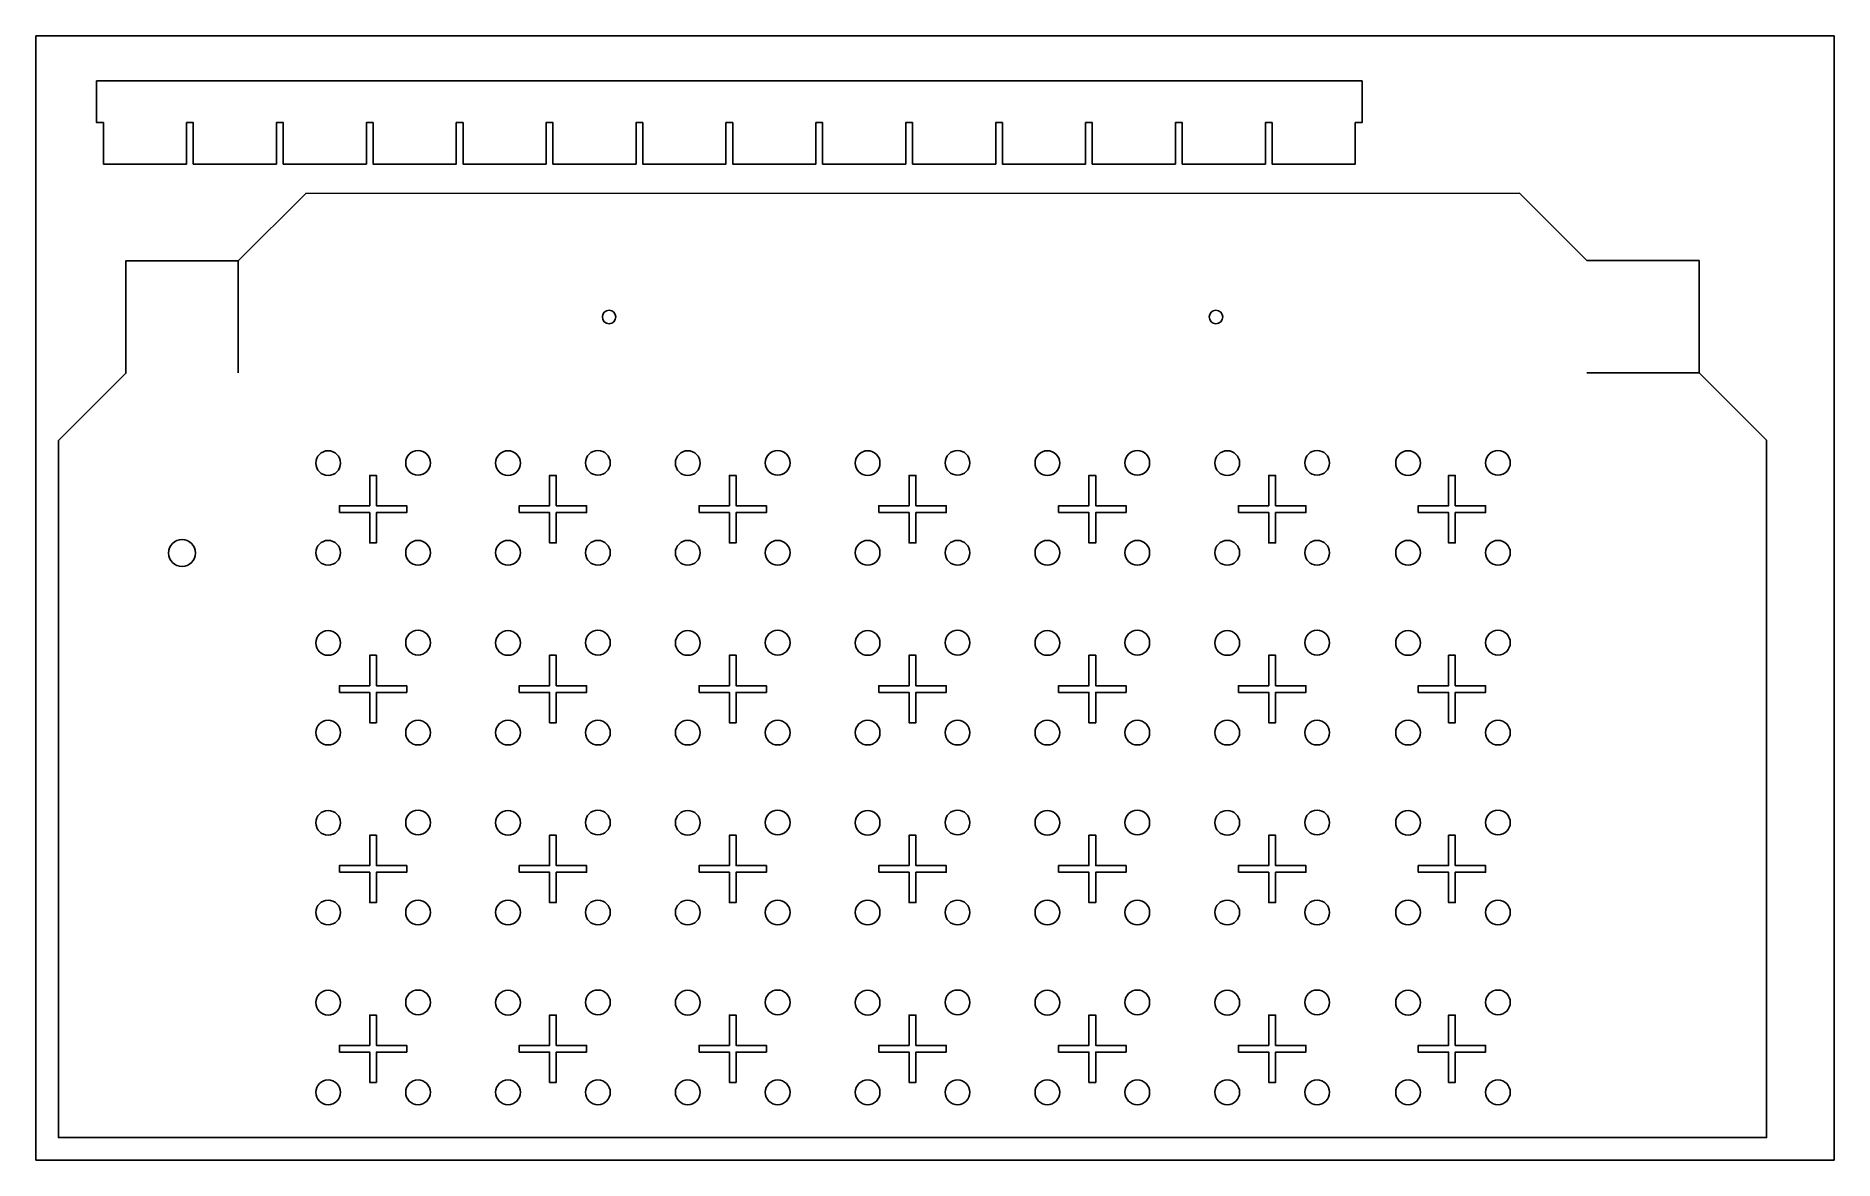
# Model space of a CAD drawing. Header units: millimetres. Extents: x 0 to 800, y 0 to 500.
import ezdxf

# ---------------------------------------------------------------- set-up
doc = ezdxf.new("R2010")
doc.units = ezdxf.units.MM
doc.layers.get('0').update_dxf_attribs({"color": 1})
doc.layers.add('tmp', color=5, linetype='Continuous')

msp = doc.modelspace()

# ---------------------------------------------------------------- linework, layer by layer
for p, q in [((90, 350.14), (90, 400.14)), ((690, 350.14), (690, 350.14)), ((690, 350.14), (740, 350.14))]:
    msp.add_line(p, q)
for points in [[(30, 461.5), (27, 461.5), (27, 480), (30, 480), (67, 480), (590, 480), (590, 461.5), (587, 461.5), (587, 443), (550, 443), (550, 461.5), (547, 461.5), (547, 443), (510, 443), (510, 461.5), (507, 461.5), (507, 443), (470, 443), (470, 461.5), (467, 461.5), (467, 443), (430, 443), (430, 461.5), (427, 461.5), (427, 443), (390, 443), (390, 461.5), (387, 461.5), (387, 443), (350, 443), (350, 461.5), (347, 461.5), (347, 443), (310, 443), (310, 461.5), (307, 461.5), (307, 443), (270, 443), (270, 461.5), (267, 461.5), (267, 443), (230, 443), (230, 461.5), (227, 461.5), (227, 443), (190, 443), (190, 461.5), (187, 461.5), (187, 443), (150, 443), (150, 461.5), (147, 461.5), (147, 443), (110, 443), (110, 461.5), (107, 461.5), (107, 443), (70, 443), (70, 461.5), (67, 461.5), (67, 443), (30, 443)], [(740, 400.14), (740, 350.14), (770, 320.14), (770, 10), (10, 10), (10, 320), (40, 350), (40, 400), (90, 400), (120, 430), (660, 430.14), (690, 400.14)]]:
    msp.add_lwpolyline(points, close=True)
at = {"elevation": 5}
for points in [[(135, 288), (148.5, 288), (148.5, 274.5), (151.5, 274.5), (151.5, 288), (165, 288), (165, 291), (151.5, 291), (151.5, 304.5), (148.5, 304.5), (148.5, 291), (135, 291)], [(215, 288), (228.5, 288), (228.5, 274.5), (231.5, 274.5), (231.5, 288), (245, 288), (245, 291), (231.5, 291), (231.5, 304.5), (228.5, 304.5), (228.5, 291), (215, 291)], [(295, 288), (308.5, 288), (308.5, 274.5), (311.5, 274.5), (311.5, 288), (325, 288), (325, 291), (311.5, 291), (311.5, 304.5), (308.5, 304.5), (308.5, 291), (295, 291)], [(375, 288), (388.5, 288), (388.5, 274.5), (391.5, 274.5), (391.5, 288), (405, 288), (405, 291), (391.5, 291), (391.5, 304.5), (388.5, 304.5), (388.5, 291), (375, 291)], [(455, 288), (468.5, 288), (468.5, 274.5), (471.5, 274.5), (471.5, 288), (485, 288), (485, 291), (471.5, 291), (471.5, 304.5), (468.5, 304.5), (468.5, 291), (455, 291)], [(535, 288), (548.5, 288), (548.5, 274.5), (551.5, 274.5), (551.5, 288), (565, 288), (565, 291), (551.5, 291), (551.5, 304.5), (548.5, 304.5), (548.5, 291), (535, 291)], [(615, 288), (628.5, 288), (628.5, 274.5), (631.5, 274.5), (631.5, 288), (645, 288), (645, 291), (631.5, 291), (631.5, 304.5), (628.5, 304.5), (628.5, 291), (615, 291)], [(135, 208), (148.5, 208), (148.5, 194.5), (151.5, 194.5), (151.5, 208), (165, 208), (165, 211), (151.5, 211), (151.5, 224.5), (148.5, 224.5), (148.5, 211), (135, 211)], [(215, 208), (228.5, 208), (228.5, 194.5), (231.5, 194.5), (231.5, 208), (245, 208), (245, 211), (231.5, 211), (231.5, 224.5), (228.5, 224.5), (228.5, 211), (215, 211)], [(295, 208), (308.5, 208), (308.5, 194.5), (311.5, 194.5), (311.5, 208), (325, 208), (325, 211), (311.5, 211), (311.5, 224.5), (308.5, 224.5), (308.5, 211), (295, 211)], [(375, 208), (388.5, 208), (388.5, 194.5), (391.5, 194.5), (391.5, 208), (405, 208), (405, 211), (391.5, 211), (391.5, 224.5), (388.5, 224.5), (388.5, 211), (375, 211)], [(455, 208), (468.5, 208), (468.5, 194.5), (471.5, 194.5), (471.5, 208), (485, 208), (485, 211), (471.5, 211), (471.5, 224.5), (468.5, 224.5), (468.5, 211), (455, 211)], [(535, 208), (548.5, 208), (548.5, 194.5), (551.5, 194.5), (551.5, 208), (565, 208), (565, 211), (551.5, 211), (551.5, 224.5), (548.5, 224.5), (548.5, 211), (535, 211)], [(615, 208), (628.5, 208), (628.5, 194.5), (631.5, 194.5), (631.5, 208), (645, 208), (645, 211), (631.5, 211), (631.5, 224.5), (628.5, 224.5), (628.5, 211), (615, 211)], [(135, 128), (148.5, 128), (148.5, 114.5), (151.5, 114.5), (151.5, 128), (165, 128), (165, 131), (151.5, 131), (151.5, 144.5), (148.5, 144.5), (148.5, 131), (135, 131)], [(215, 128), (228.5, 128), (228.5, 114.5), (231.5, 114.5), (231.5, 128), (245, 128), (245, 131), (231.5, 131), (231.5, 144.5), (228.5, 144.5), (228.5, 131), (215, 131)], [(295, 128), (308.5, 128), (308.5, 114.5), (311.5, 114.5), (311.5, 128), (325, 128), (325, 131), (311.5, 131), (311.5, 144.5), (308.5, 144.5), (308.5, 131), (295, 131)], [(375, 128), (388.5, 128), (388.5, 114.5), (391.5, 114.5), (391.5, 128), (405, 128), (405, 131), (391.5, 131), (391.5, 144.5), (388.5, 144.5), (388.5, 131), (375, 131)], [(455, 128), (468.5, 128), (468.5, 114.5), (471.5, 114.5), (471.5, 128), (485, 128), (485, 131), (471.5, 131), (471.5, 144.5), (468.5, 144.5), (468.5, 131), (455, 131)], [(535, 128), (548.5, 128), (548.5, 114.5), (551.5, 114.5), (551.5, 128), (565, 128), (565, 131), (551.5, 131), (551.5, 144.5), (548.5, 144.5), (548.5, 131), (535, 131)], [(615, 128), (628.5, 128), (628.5, 114.5), (631.5, 114.5), (631.5, 128), (645, 128), (645, 131), (631.5, 131), (631.5, 144.5), (628.5, 144.5), (628.5, 131), (615, 131)], [(135, 48), (148.5, 48), (148.5, 34.5), (151.5, 34.5), (151.5, 48), (165, 48), (165, 51), (151.5, 51), (151.5, 64.5), (148.5, 64.5), (148.5, 51), (135, 51)], [(215, 48), (228.5, 48), (228.5, 34.5), (231.5, 34.5), (231.5, 48), (245, 48), (245, 51), (231.5, 51), (231.5, 64.5), (228.5, 64.5), (228.5, 51), (215, 51)], [(295, 48), (308.5, 48), (308.5, 34.5), (311.5, 34.5), (311.5, 48), (325, 48), (325, 51), (311.5, 51), (311.5, 64.5), (308.5, 64.5), (308.5, 51), (295, 51)], [(375, 48), (388.5, 48), (388.5, 34.5), (391.5, 34.5), (391.5, 48), (405, 48), (405, 51), (391.5, 51), (391.5, 64.5), (388.5, 64.5), (388.5, 51), (375, 51)], [(455, 48), (468.5, 48), (468.5, 34.5), (471.5, 34.5), (471.5, 48), (485, 48), (485, 51), (471.5, 51), (471.5, 64.5), (468.5, 64.5), (468.5, 51), (455, 51)], [(535, 48), (548.5, 48), (548.5, 34.5), (551.5, 34.5), (551.5, 48), (565, 48), (565, 51), (551.5, 51), (551.5, 64.5), (548.5, 64.5), (548.5, 51), (535, 51)], [(615, 48), (628.5, 48), (628.5, 34.5), (631.5, 34.5), (631.5, 48), (645, 48), (645, 51), (631.5, 51), (631.5, 64.5), (628.5, 64.5), (628.5, 51), (615, 51)]]:
    msp.add_lwpolyline(points, close=True, dxfattribs=at)
for centre, radius in [((255, 375), 3), ((525, 375), 3), ((130, 310), 5.5), ((170, 310.12), 5.5), ((210.02, 310), 5.5), ((250.02, 310.12), 5.5), ((290, 310), 5.5), ((330, 310.12), 5.5), ((370.02, 310), 5.5), ((410.02, 310.12), 5.5), ((450, 310), 5.5), ((490, 310.12), 5.5), ((530.02, 310), 5.5), ((570.02, 310.12), 5.5), ((610.46, 310), 5.5), ((650.46, 310.12), 5.5), ((65, 270), 6), ((130, 270.12), 5.5), ((170, 270.12), 5.5), ((210.02, 270.12), 5.5), ((250.02, 270.12), 5.5), ((290, 270.12), 5.5), ((330, 270.12), 5.5), ((370.02, 270.12), 5.5), ((410.02, 270.12), 5.5), ((450, 270.12), 5.5), ((490, 270.12), 5.5), ((530.02, 270.12), 5.5), ((570.02, 270.12), 5.5), ((610.46, 270.12), 5.5), ((650.46, 270.12), 5.5), ((130, 230), 5.5), ((170, 230.12), 5.5), ((210.02, 230), 5.5), ((250.02, 230.12), 5.5), ((290, 230), 5.5), ((330, 230.12), 5.5), ((370.02, 230), 5.5), ((410.02, 230.12), 5.5), ((450, 230), 5.5), ((490, 230.12), 5.5), ((530.02, 230), 5.5), ((570.02, 230.12), 5.5), ((610.46, 230), 5.5), ((650.46, 230.12), 5.5), ((130, 190.12), 5.5), ((170, 190.12), 5.5), ((210.02, 190.12), 5.5), ((250.02, 190.12), 5.5), ((290, 190.12), 5.5), ((330, 190.12), 5.5), ((370.02, 190.12), 5.5), ((410.02, 190.12), 5.5), ((450, 190.12), 5.5), ((490, 190.12), 5.5), ((530.02, 190.12), 5.5), ((570.02, 190.12), 5.5), ((610.46, 190.12), 5.5), ((650.46, 190.12), 5.5), ((130, 150), 5.5), ((170, 150.12), 5.5), ((210.02, 150), 5.5), ((250.02, 150.12), 5.5), ((290, 150), 5.5), ((330, 150.12), 5.5), ((370.02, 150), 5.5), ((410.02, 150.12), 5.5), ((450, 150), 5.5), ((490, 150.12), 5.5), ((530.02, 150), 5.5), ((570.02, 150.12), 5.5), ((610.46, 150), 5.5), ((650.46, 150.12), 5.5), ((130, 110.12), 5.5), ((170, 110.12), 5.5), ((210.02, 110.12), 5.5), ((250.02, 110.12), 5.5), ((290, 110.12), 5.5), ((330, 110.12), 5.5), ((370.02, 110.12), 5.5), ((410.02, 110.12), 5.5), ((450, 110.12), 5.5), ((490, 110.12), 5.5), ((530.02, 110.12), 5.5), ((570.02, 110.12), 5.5), ((610.46, 110.12), 5.5), ((650.46, 110.12), 5.5), ((130, 70), 5.5), ((170, 70.12), 5.5), ((210.02, 70), 5.5), ((250.02, 70.12), 5.5), ((290, 70), 5.5), ((330, 70.12), 5.5), ((370.02, 70), 5.5), ((410.02, 70.12), 5.5), ((450, 70), 5.5), ((490, 70.12), 5.5), ((530.02, 70), 5.5), ((570.02, 70.12), 5.5), ((610.46, 70), 5.5), ((650.46, 70.12), 5.5), ((130, 30.12), 5.5), ((170, 30.12), 5.5), ((210.02, 30.12), 5.5), ((250.02, 30.12), 5.5), ((290, 30.12), 5.5), ((330, 30.12), 5.5), ((370.02, 30.12), 5.5), ((410.02, 30.12), 5.5), ((450, 30.12), 5.5), ((490, 30.12), 5.5), ((530.02, 30.12), 5.5), ((570.02, 30.12), 5.5), ((610.46, 30.12), 5.5), ((650.46, 30.12), 5.5)]:
    msp.add_circle(centre, radius)
at = {"layer": 'tmp'}
msp.add_lwpolyline([(0, 0), (0, 500), (800, 500), (800, 0)], close=True, dxfattribs=at)

doc.saveas('drawing.dxf')
